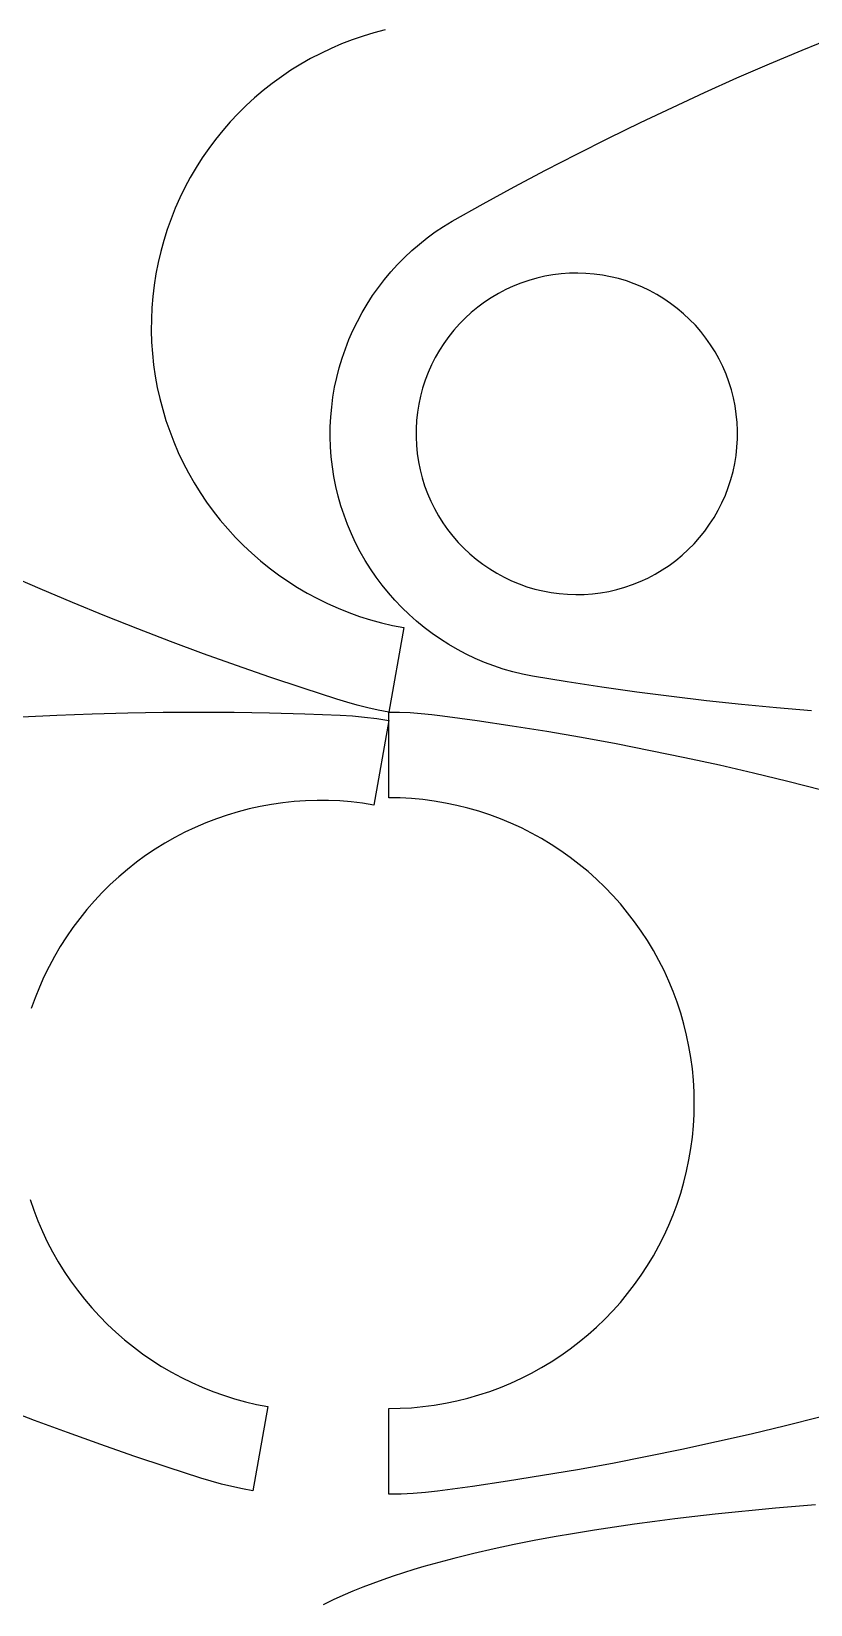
# Model space of a CAD drawing. Extents: x 0 to 1250, y 0 to 2500.
# Drawn here: x 579.3 to 652, y 421.6 to 568.4 of the extents above; entities that cross this region are included whole.
import ezdxf

# ---------------------------------------------------------------- set-up
doc = ezdxf.new("R2010")
doc.units = 0
doc.layers.get('0').update_dxf_attribs({"linetype": 'CONTINUOUS', "lineweight": 25})

msp = doc.modelspace()

# ---------------------------------------------------------------- linework, layer by layer
for points in [[(612.327, 568.514), (611.295, 568.244), (610.275, 567.936), (609.267, 567.591), (608.272, 567.207), (607.293, 566.787), (606.33, 566.331), (605.384, 565.839), (604.458, 565.312), (603.552, 564.75), (602.668, 564.155), (601.806, 563.528), (600.969, 562.868), (600.156, 562.178), (599.371, 561.458), (598.612, 560.709), (597.882, 559.932), (597.182, 559.129), (596.512, 558.3), (595.874, 557.446), (595.268, 556.569), (594.696, 555.67), (594.157, 554.751), (593.653, 553.811), (593.185, 552.854), (592.752, 551.88), (592.357, 550.89), (591.999, 549.886), (591.678, 548.87), (591.396, 547.842), (591.152, 546.804), (590.947, 545.758), (590.782, 544.705), (590.656, 543.647), (590.57, 542.585), (590.523, 541.52), (590.517, 540.454), (590.55, 539.389), (590.623, 538.325), (590.736, 537.266), (590.888, 536.211), (591.08, 535.162), (591.31, 534.122), (591.58, 533.09), (591.887, 532.07), (592.233, 531.062), (592.616, 530.067), (593.037, 529.088), (593.493, 528.125), (593.985, 527.179), (594.512, 526.253), (595.074, 525.347), (595.669, 524.462), (596.296, 523.601), (596.956, 522.764), (597.646, 521.951), (598.366, 521.166), (599.115, 520.407), (599.892, 519.677), (600.695, 518.977), (601.524, 518.307), (602.378, 517.669), (603.255, 517.063), (604.154, 516.491), (605.073, 515.952), (606.012, 515.448), (606.97, 514.98), (607.944, 514.547), (608.934, 514.152), (609.938, 513.793), (610.954, 513.473), (611.982, 513.191), (613.02, 512.947), (614.065, 512.742), (612.676, 504.864), (611.691, 505.052), (610.711, 505.266), (609.738, 505.508), (608.771, 505.776), (607.813, 506.071), (604.689, 507.078), (601.577, 508.119), (598.476, 509.195), (595.388, 510.305), (592.312, 511.449), (589.248, 512.627), (586.198, 513.839), (583.162, 515.084), (580.139, 516.362), (577.131, 517.674)], [(652.12, 504.984), (648.85, 505.261), (645.583, 505.573), (642.319, 505.921), (639.06, 506.305), (635.805, 506.725), (632.555, 507.181), (629.31, 507.673), (626.071, 508.2), (625.158, 508.387), (624.253, 508.61), (623.359, 508.869), (622.475, 509.165), (621.604, 509.496), (620.748, 509.862), (619.907, 510.262), (619.082, 510.697), (618.276, 511.164), (617.49, 511.663), (616.724, 512.194), (615.981, 512.756), (615.261, 513.347), (614.565, 513.967), (613.896, 514.614), (613.252, 515.288), (612.637, 515.988), (612.051, 516.712), (611.494, 517.459), (610.968, 518.228), (610.474, 519.017), (610.012, 519.826), (609.583, 520.653), (609.188, 521.497), (608.827, 522.356), (608.502, 523.229), (608.212, 524.114), (607.959, 525.011), (607.741, 525.917), (607.561, 526.831), (607.418, 527.751), (607.312, 528.677), (607.244, 529.606), (607.214, 530.537), (607.221, 531.469), (607.266, 532.399), (607.348, 533.327), (607.468, 534.251), (607.626, 535.169), (607.82, 536.08), (608.051, 536.983), (608.319, 537.875), (608.622, 538.756), (608.961, 539.624), (609.335, 540.477), (609.743, 541.315), (610.185, 542.135), (610.659, 542.937), (611.166, 543.719), (611.704, 544.479), (612.272, 545.218), (612.869, 545.932), (613.495, 546.622), (614.149, 547.286), (614.829, 547.923), (615.534, 548.532), (616.263, 549.112), (617.015, 549.662), (617.788, 550.181), (618.583, 550.668), (621.467, 552.283), (624.37, 553.867), (627.289, 555.417), (630.226, 556.936), (633.18, 558.421), (636.15, 559.874), (639.136, 561.294), (642.137, 562.68), (645.154, 564.033), (648.186, 565.352), (651.232, 566.637), (654.292, 567.889)], [(578.411, 504.401), (581.713, 504.567), (585.016, 504.696), (588.321, 504.789), (591.627, 504.845), (594.933, 504.864), (598.239, 504.846), (601.545, 504.792), (604.85, 504.701), (608.153, 504.573), (609.29, 504.499), (610.423, 504.389), (611.552, 504.244), (612.676, 504.064), (611.287, 496.185), (610.234, 496.351), (609.176, 496.477), (608.113, 496.563), (607.049, 496.609), (605.983, 496.616), (604.918, 496.583), (603.854, 496.51), (602.794, 496.397), (601.739, 496.245), (600.691, 496.053), (599.65, 495.822), (598.619, 495.553), (597.599, 495.245), (596.591, 494.899), (595.596, 494.516), (594.616, 494.096), (593.653, 493.64), (592.708, 493.148), (591.782, 492.62), (590.876, 492.059), (589.991, 491.464), (589.13, 490.837), (588.292, 490.177), (587.48, 489.487), (586.694, 488.767), (585.936, 488.018), (585.206, 487.241), (584.506, 486.438), (583.836, 485.609), (583.198, 484.755), (582.592, 483.878), (582.019, 482.979), (581.481, 482.06), (580.977, 481.12), (580.508, 480.163), (580.076, 479.189), (579.681, 478.199), (579.322, 477.195)], [(652.9, 439.063), (649.694, 438.255), (646.48, 437.482), (643.257, 436.745), (640.026, 436.044), (636.787, 435.379), (633.541, 434.75), (630.289, 434.157), (627.03, 433.6), (623.765, 433.08), (620.495, 432.596), (617.219, 432.148), (616.087, 432.024), (614.952, 431.935), (613.815, 431.882), (612.676, 431.864), (612.676, 439.864), (613.742, 439.884), (614.806, 439.944), (615.867, 440.043), (616.924, 440.182), (617.975, 440.361), (619.018, 440.579), (620.053, 440.835), (621.077, 441.13), (622.089, 441.463), (623.088, 441.834), (624.073, 442.242), (625.042, 442.686), (625.993, 443.167), (626.926, 443.682), (627.839, 444.232), (628.731, 444.816), (629.6, 445.433), (630.446, 446.082), (631.266, 446.762), (632.061, 447.472), (632.829, 448.211), (633.568, 448.979), (634.279, 449.774), (634.958, 450.594), (635.607, 451.44), (636.224, 452.309), (636.808, 453.201), (637.358, 454.114), (637.874, 455.047), (638.354, 455.998), (638.798, 456.967), (639.206, 457.952), (639.577, 458.951), (639.91, 459.963), (640.205, 460.988), (640.462, 462.022), (640.679, 463.065), (640.858, 464.116), (640.997, 465.173), (641.097, 466.234), (641.156, 467.298), (641.176, 468.364), (641.156, 469.43), (641.097, 470.494), (640.997, 471.555), (640.858, 472.612), (640.679, 473.662), (640.462, 474.706), (640.205, 475.74), (639.91, 476.764), (639.577, 477.777), (639.206, 478.776), (638.798, 479.761), (638.354, 480.73), (637.874, 481.681), (637.358, 482.614), (636.808, 483.527), (636.224, 484.418), (635.607, 485.288), (634.958, 486.133), (634.279, 486.954), (633.568, 487.749), (632.829, 488.516), (632.061, 489.256), (631.266, 489.966), (630.446, 490.646), (629.6, 491.295), (628.731, 491.912), (627.839, 492.495), (626.926, 493.046), (625.993, 493.561), (625.042, 494.041), (624.073, 494.486), (623.088, 494.894), (622.089, 495.265), (621.077, 495.598), (620.053, 495.893), (619.018, 496.149), (617.975, 496.367), (616.924, 496.546), (615.867, 496.685), (614.806, 496.784), (613.742, 496.844), (612.676, 496.864), (612.676, 504.864), (613.679, 504.85), (614.681, 504.809), (615.682, 504.74), (616.68, 504.644), (617.676, 504.52), (620.927, 504.07), (624.172, 503.585), (627.413, 503.064), (630.647, 502.507), (633.875, 501.915), (637.096, 501.287), (640.31, 500.623), (643.517, 499.924), (646.716, 499.19), (649.906, 498.421), (653.088, 497.616)], [(579.211, 459.379), (579.557, 458.371), (579.94, 457.376), (580.36, 456.397), (580.817, 455.433), (581.309, 454.488), (581.836, 453.562), (582.397, 452.656), (582.992, 451.771), (583.62, 450.91), (584.279, 450.072), (584.969, 449.26), (585.689, 448.474), (586.438, 447.716), (587.215, 446.986), (588.019, 446.286), (588.848, 445.616), (589.701, 444.978), (590.578, 444.372), (591.477, 443.799), (592.397, 443.261), (593.336, 442.757), (594.294, 442.288), (595.268, 441.856), (596.257, 441.461), (597.261, 441.102), (598.278, 440.782), (599.306, 440.5), (600.343, 440.256), (601.389, 440.051), (600, 432.173), (599.015, 432.361), (598.035, 432.575), (597.062, 432.817), (596.095, 433.085), (595.136, 433.38), (592.013, 434.387), (588.901, 435.428), (585.8, 436.504), (582.712, 437.614), (579.635, 438.758), (576.572, 439.936)], [(652.494, 430.87), (650.62, 430.719), (648.746, 430.557), (646.873, 430.384), (645.001, 430.2), (643.12, 430.003), (641.24, 429.793), (639.361, 429.57), (637.484, 429.332), (635.61, 429.078), (633.737, 428.808), (631.867, 428.52), (630, 428.214), (628.118, 427.885), (626.24, 427.535), (624.367, 427.162), (622.501, 426.765), (620.615, 426.336), (618.736, 425.875), (617.799, 425.63), (616.864, 425.375), (615.931, 425.109), (615, 424.83), (614.039, 424.529), (613.081, 424.214), (612.129, 423.884), (611.183, 423.54), (610.246, 423.181), (609.318, 422.807), (608.403, 422.417), (607.5, 422.011), (606.541, 421.55)]]:
    msp.add_lwpolyline(points)
msp.add_lwpolyline([(615.44, 528.22), (615.593, 527.463), (615.786, 526.715), (616.016, 525.978), (616.285, 525.253), (616.59, 524.544), (616.931, 523.851), (617.308, 523.176), (617.719, 522.522), (618.163, 521.89), (618.639, 521.282), (619.145, 520.699), (619.681, 520.142), (620.245, 519.615), (620.835, 519.116), (621.451, 518.649), (622.089, 518.214), (622.749, 517.813), (623.429, 517.446), (624.126, 517.114), (624.84, 516.819), (625.568, 516.561), (626.309, 516.341), (627.059, 516.16), (627.819, 516.017), (628.584, 515.913), (629.354, 515.849), (630.126, 515.825), (630.898, 515.84), (631.669, 515.896), (632.435, 515.99), (633.196, 516.124), (633.949, 516.298), (634.692, 516.509), (635.423, 516.759), (636.14, 517.046), (636.841, 517.369), (637.525, 517.728), (638.19, 518.122), (638.833, 518.55), (639.453, 519.01), (640.049, 519.501), (640.619, 520.023), (641.161, 520.573), (641.675, 521.15), (642.158, 521.753), (642.609, 522.38), (643.027, 523.029), (643.411, 523.699), (643.761, 524.388), (644.074, 525.094), (644.351, 525.816), (644.59, 526.55), (644.791, 527.296), (644.953, 528.051), (645.076, 528.814), (645.16, 529.581), (645.204, 530.353), (645.209, 531.125), (645.173, 531.897), (645.098, 532.665), (644.984, 533.429), (644.83, 534.186), (644.638, 534.934), (644.407, 535.672), (644.139, 536.396), (643.833, 537.106), (643.492, 537.798), (643.115, 538.473), (642.705, 539.127), (642.261, 539.759), (641.785, 540.367), (641.278, 540.951), (640.742, 541.507), (640.178, 542.035), (639.588, 542.533), (638.973, 543), (638.334, 543.435), (637.675, 543.836), (636.995, 544.203), (636.297, 544.535), (635.583, 544.83), (634.855, 545.088), (634.115, 545.308), (633.364, 545.49), (632.605, 545.632), (631.839, 545.736), (631.07, 545.8), (630.298, 545.824), (629.525, 545.809), (628.755, 545.754), (627.988, 545.659), (627.228, 545.525), (626.475, 545.352), (625.732, 545.14), (625.001, 544.89), (624.284, 544.604), (623.582, 544.28), (622.898, 543.921), (622.234, 543.527), (621.591, 543.1), (620.97, 542.639), (620.374, 542.148), (619.804, 541.627), (619.262, 541.077), (618.749, 540.499), (618.266, 539.896), (617.815, 539.269), (617.396, 538.62), (617.012, 537.95), (616.663, 537.261), (616.349, 536.555), (616.073, 535.834), (615.834, 535.099), (615.633, 534.353), (615.47, 533.598), (615.347, 532.836), (615.263, 532.068), (615.219, 531.297), (615.215, 530.524), (615.25, 529.753), (615.325, 528.984)], close=True)

doc.saveas('drawing.dxf')
